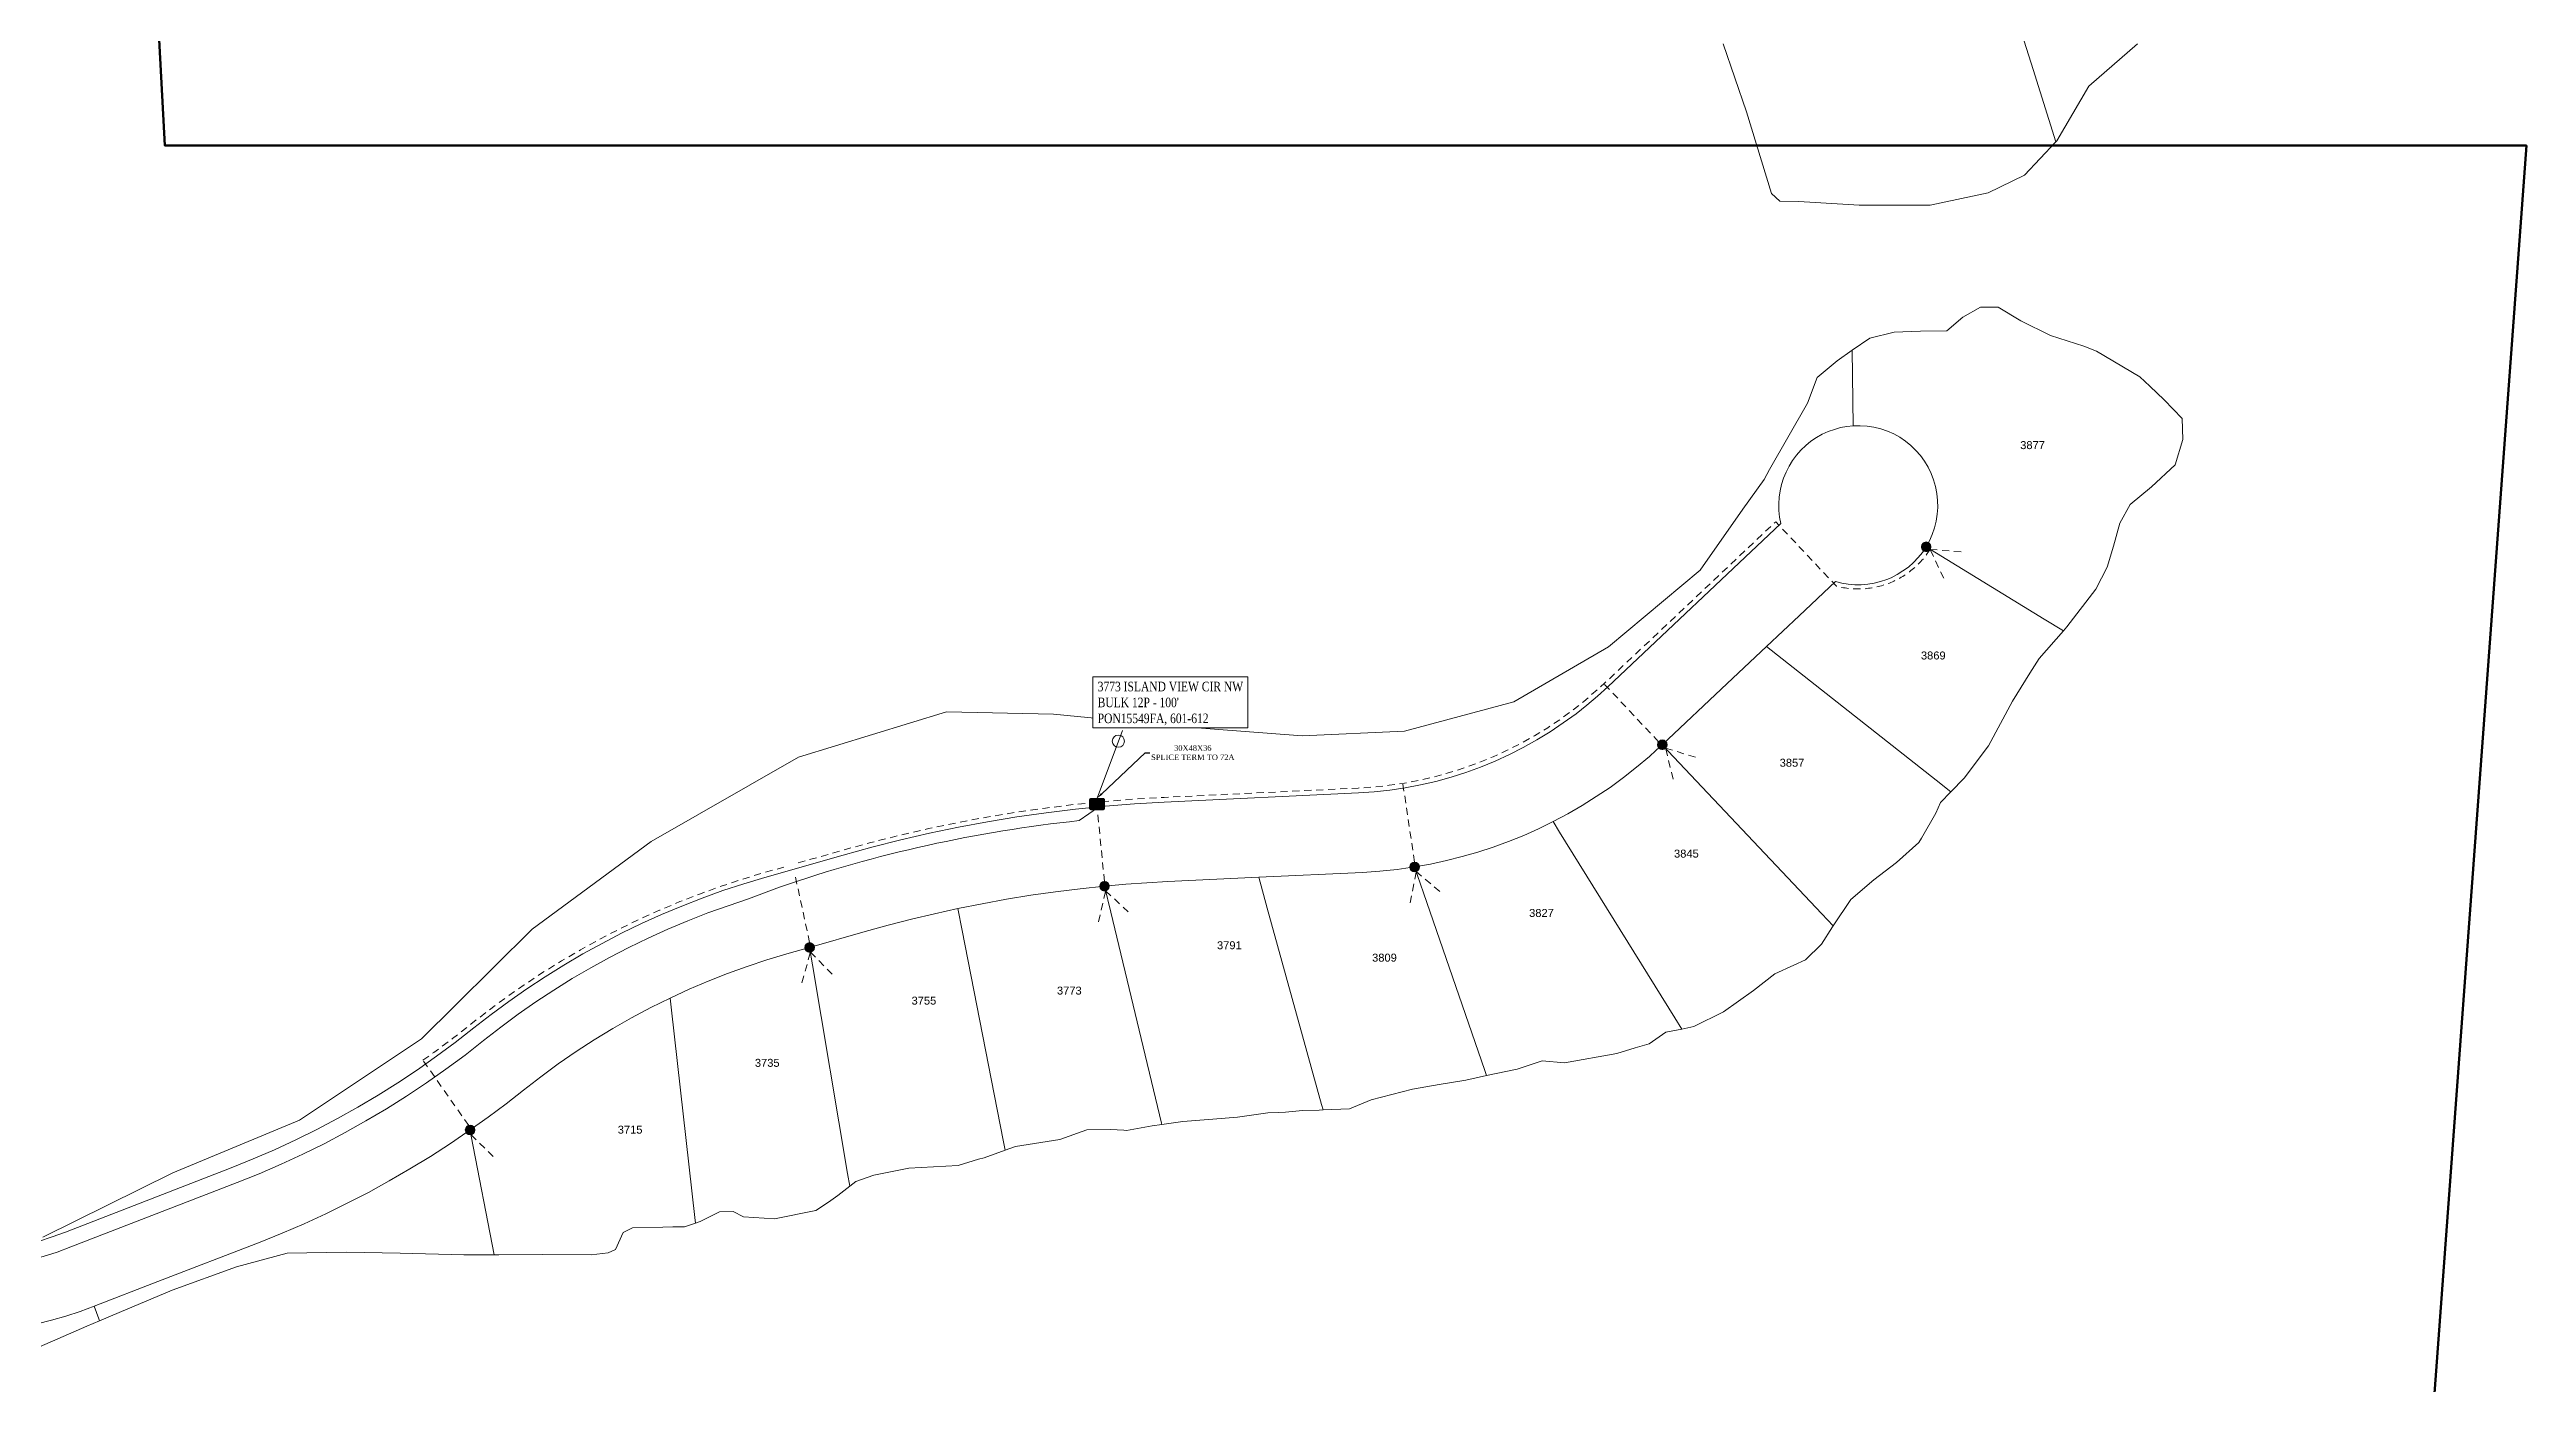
# Model space of a CAD drawing. Header units: feet. Extents: x 865220 to 2774701, y -2240498 to 961524.
# Drawn here: x 2768435 to 2769992, y 954807 to 955645 of the extents above; entities that cross this region are included whole.
import ezdxf
from ezdxf import colors
from ezdxf.entities.mleader import LeaderData, LeaderLine
from ezdxf.enums import TextEntityAlignment as Align
from ezdxf.lldxf.tags import DXFTag
from ezdxf.math import Vec2, Vec3

# ---------------------------------------------------------------- set-up
doc = ezdxf.new("R2010")
doc.units = ezdxf.units.FT
doc.header["$LTSCALE"] = 0.015
doc.header["$MEASUREMENT"] = 0
doc.linetypes.add('DASHED', pattern=[5, 3, -2])
for name, color, linetype, lineweight in [('72A', 112, '72A', 5), ('DETAIL', 7, 'Continuous', 5), ('DROP BURIED', 7, 'DASHED', 5), ('Parcels', 7, 'Continuous', 0), ('PROP_TEL', 6, 'Continuous', 5), ('Route_3_PSAs', 1, 'Continuous', 100), ('RUNNING LINE (UNDERGROUND)', 10, 'Continuous', 40), ('TERMINALS', 7, 'Continuous', 5)]:
    doc.layers.add(name, color=color, linetype=linetype, lineweight=lineweight)
doc.layers.add('Scott County Addresses', color=7, linetype='Continuous')
doc.layers.add('TELEPHONE STRUCT-PROP', color=6, linetype='Continuous')
doc.styles.add('Dimensions 100', font='arial.ttf')
doc.styles.add('Line', font='txt.shx', dxfattribs={"height": 3})
doc.styles.add('SIMPLEX', font='times.ttf', dxfattribs={"width": 0.8})
doc.styles.get("Standard").update_dxf_attribs({"font": 'times.ttf'})
doc.styles.add('Utilities', font='arial.ttf', dxfattribs={"height": 2.5})
tags = doc.linetypes.add('72A', pattern='A,80,-5,["72A",Line,S=1.5,R=0,X=0,Y=-1.5],-20', length=105).pattern_tags.tags
tags[6] = DXFTag(74, 10)

# ---------------------------------------------------------------- blocks, each defined once
blk = doc.blocks.new('ACMAP_ANN_TEMPLATE_Scott County Address')
at = {"layer": 'Scott County Addresses', "style": 'Dimensions 100'}
blk.add_attdef('ScottCountyAddress', (0, 0), '', height=50, dxfattribs=at)
blk = doc.blocks.new('NEW HH')
at = {"ltscale": 40, "true_color": 0xffffff}
h = blk.add_hatch(color=7, dxfattribs=at)
h.dxf.hatch_style = 1
h.paths.add_polyline_path([(-0.061, -0.031, 0.414214), (-0.046, -0.046), (0.046, -0.046, 0.414214), (0.061, -0.031), (0.061, 0.031, 0.414214), (0.046, 0.046), (-0.046, 0.046, 0.414214), (-0.061, 0.031)])
at = {"layer": 'RUNNING LINE (UNDERGROUND)', "color": 6, "lineweight": 0, "const_width": 0.005, "flags": 128}
blk.add_lwpolyline([(-0.061, 0.031), (-0.061, -0.031, 0.414214), (-0.046, -0.046), (0.046, -0.046, 0.414214), (0.061, -0.031), (0.061, 0.031, 0.414214), (0.046, 0.046), (-0.046, 0.046, 0.414214)], format="xyb", close=True, dxfattribs=at)
at = {"layer": 'TELEPHONE STRUCT-PROP', "color": 18, "true_color": 0x000000, "style": 'Utilities'}
blk.add_text('HH', height=0.05, dxfattribs=at).set_placement((0, 0), align=Align.MIDDLE_CENTER)
blk = doc.blocks.new('Proposed FlowerPot')
at = {"lineweight": 5, "ltscale": 100, "true_color": 0xffffff}
h = blk.add_hatch(color=7, dxfattribs=at)
h.dxf.hatch_style = 1
h.paths.add_polyline_path([(-0.06, 0, 0.414214), (0, -0.06, 0.414214), (0.06, 0, 0.414214), (0, 0.06, 0.414214)])
at = {"lineweight": 5, "ltscale": 100}
blk.add_circle((0, 0), 0.0604, dxfattribs=at)
at = {"layer": 'RUNNING LINE (UNDERGROUND)', "color": 6, "lineweight": 5, "const_width": 0.00907, "flags": 128}
blk.add_lwpolyline([(-0.06, 0, -0.414214), (0, 0.06, -0.414214), (0.06, 0, -0.414214), (0, -0.06, -0.414214), (-0.06, 0)], format="xyb", dxfattribs=at)
at = {"color": 18, "linetype": 'ByBlock', "lineweight": 5, "ltscale": 100, "true_color": 0x000000, "style": 'Dimensions 100'}
blk.add_text('F', height=0.0744, dxfattribs=at).set_placement((-0.029, -0.037))
blk = doc.blocks.new('TERMINAL')
at = {"lineweight": 5, "ltscale": 0.5, "flags": 128}
blk.add_lwpolyline([(-0.1, -0.6), (-0.1, 44.8)], dxfattribs=at)
at = {"lineweight": 5, "ltscale": 0.5}
blk.add_circle((-0.1, 37.6), 3.83, dxfattribs=at)

msp = doc.modelspace()

# ---------------------------------------------------------------- linework, layer by layer
at = {"layer": 'DROP BURIED', "lineweight": 5, "ltscale": 100, "flags": 128}
msp.add_lwpolyline([(2769617.5, 955331.4, -0.324915), (2769558.7, 955308.2), (2769520.4, 955348.7), (2769412.8, 955247.2), (2769399.8, 955235.8), (2769393.1, 955230.5), (2769385.2, 955224.7), (2769377.1, 955219.3), (2769368.8, 955214.3), (2769360.3, 955209.5), (2769351.7, 955205.1), (2769342.8, 955201.1), (2769333.8, 955197.4), (2769324.7, 955194.1), (2769315.4, 955191.1), (2769306, 955188.5), (2769296.6, 955186.3), (2769287, 955184.5), (2769277.4, 955183.1), (2769267.7, 955182), (2769258, 955181.4), (2769135.9, 955175.5), (2769117.2, 955174.4), (2769098.6, 955172.9), (2769080, 955171.1), (2769061.5, 955168.8), (2769043, 955166.2), (2769024.5, 955163.1), (2769006.2, 955159.7), (2768987.9, 955155.9), (2768969.7, 955151.7), (2768951.5, 955147.1), (2768933.5, 955142.2), (2768905.8, 955134.3)], format="xyb", dxfattribs=at)
at = {"layer": 'DROP BURIED', "lineweight": 5, "ltscale": 100}
for points in [[(2769626, 955313.3), (2769617.5, 955331.4), (2769637.5, 955329.7)], [(2769455.9, 955187), (2769451.2, 955206.4), (2769470.4, 955200.7)], [(2769290.7, 955109.3), (2769294.4, 955129), (2769309.6, 955116)], [(2769094.8, 955097.3), (2769099.2, 955116.8), (2769113.9, 955103.1)], [(2768908.3, 955059), (2768913.6, 955078.3), (2768927.6, 955064)], [(2768700.3, 954963.5), (2768714.6, 954949.5)]]:
    msp.add_lwpolyline(points, dxfattribs=at)
at = {"layer": 'DROP BURIED', "lineweight": 5, "ltscale": 100, "flags": 128}
for points in [[(2769446.8, 955210.5), (2769412.5, 955246.9)], [(2769098.5, 955122.7), (2769093.5, 955172.4)], [(2769293.4, 955134.9), (2769286, 955184.4)], [(2768670, 955010.4), (2768676.9, 955015.2), (2768688.6, 955023.9), (2768700.2, 955033), (2768711.1, 955041.5), (2768722.3, 955049.8), (2768733.7, 955057.7), (2768745.3, 955065.4), (2768757.1, 955072.7), (2768769.1, 955079.7), (2768781.3, 955086.5), (2768793.6, 955092.8), (2768806.1, 955098.9), (2768818.8, 955104.6), (2768831.6, 955110), (2768844.5, 955115), (2768857.6, 955119.7), (2768870.8, 955124.1), (2768884.1, 955128.1), (2768899, 955132.3)], [(2768913.1, 955084.3), (2768903.9, 955126.9)], [(2768698.8, 954969.3), (2768670, 955010.4)]]:
    msp.add_lwpolyline(points, dxfattribs=at)
at = {"layer": 'Parcels', "lineweight": 5}
for p, q in [((2769682.2, 955632.9), (2769655.2, 955718.7)), ((2769487.3, 955649), (2769502, 955606.3)), ((2769717.3, 955622.4), (2769747.8, 955649.1)), ((2769682.2, 955632.9), (2769696.5, 955587.4)), ((2769696.5, 955587.4), (2769682.2, 955632.9)), ((2769697.2, 955588.1), (2769717.3, 955622.4)), ((2769502, 955606.3), (2769517.8, 955555)), ((2769676.8, 955566.5), (2769696.5, 955587.4)), ((2769696.5, 955587.4), (2769697.2, 955588.1)), ((2769653.9, 955555.4), (2769676.8, 955566.5)), ((2769517.8, 955555), (2769523, 955550.2)), ((2769523, 955550.2), (2769535, 955549.9)), ((2769535, 955549.9), (2769572.8, 955547.6)), ((2769572.8, 955547.6), (2769617.5, 955547.7)), ((2769617.5, 955547.7), (2769653.9, 955555.4)), ((2769649.1, 955483.7), (2769638.1, 955477.4)), ((2769649.7, 955483.7), (2769649.1, 955483.7)), ((2769660.3, 955483.5), (2769649.7, 955483.7)), ((2769611.4, 955468.5), (2769594.8, 955467.8)), ((2769628, 955468.7), (2769611.4, 955468.5)), ((2769638.1, 955477.4), (2769628, 955468.7)), ((2769674.6, 955475.1), (2769660.3, 955483.5)), ((2769693.1, 955465.8), (2769674.6, 955475.1)), ((2769568.5, 955456.5), (2769559, 955449.8)), ((2769579.5, 955464.1), (2769568.5, 955456.5)), ((2769568.5, 955456.5), (2769569.2, 955409)), ((2769594.8, 955467.8), (2769579.5, 955464.1)), ((2769714.2, 955459), (2769693.1, 955465.8)), ((2769722.1, 955456), (2769714.2, 955459)), ((2769749.3, 955439.9), (2769722.1, 955456)), ((2769546.4, 955439.3), (2769540.3, 955423.2)), ((2769550.2, 955442.5), (2769546.4, 955439.3)), ((2769559, 955449.8), (2769550.2, 955442.5)), ((2769755.6, 955433.9), (2769749.3, 955439.9)), ((2769540.3, 955423.2), (2769516.5, 955381.5)), ((2769764.5, 955425.4), (2769755.6, 955433.9)), ((2769775.9, 955413.6), (2769764.5, 955425.4)), ((2769553.4, 955405.4), (2769557.3, 955406.8)), ((2769557.3, 955406.8), (2769561.2, 955407.9)), ((2769561.2, 955407.9), (2769565.2, 955408.6)), ((2769565.2, 955408.6), (2769569.2, 955409)), ((2769569.2, 955409), (2769573.6, 955409.1)), ((2769569.2, 955409), (2769569.2, 955409)), ((2769573.6, 955409.1), (2769577.9, 955408.8)), ((2769577.9, 955408.8), (2769582.2, 955408.1)), ((2769582.2, 955408.1), (2769586.5, 955407.1)), ((2769586.5, 955407.1), (2769590.6, 955405.7)), ((2769776.4, 955400.5), (2769775.9, 955413.6)), ((2769590.6, 955405.7), (2769594.6, 955403.9)), ((2769594.6, 955403.9), (2769598.4, 955401.8)), ((2769598.4, 955401.8), (2769602, 955399.3)), ((2769602, 955399.3), (2769605.4, 955396.6)), ((2769605.4, 955396.6), (2769608.6, 955393.6)), ((2769608.6, 955393.6), (2769611.4, 955390.3)), ((2769611.4, 955390.3), (2769614, 955386.8)), ((2769771.6, 955384.5), (2769776.4, 955400.5)), ((2769513.1, 955375.4), (2769499.8, 955356.6)), ((2769516.5, 955381.5), (2769513.1, 955375.4)), ((2769614, 955386.8), (2769616.2, 955383)), ((2769616.2, 955383), (2769618.2, 955379.1)), ((2769618.2, 955379.1), (2769619.7, 955375)), ((2769619.7, 955375), (2769620.9, 955370.8)), ((2769756.6, 955370.6), (2769771.6, 955384.5)), ((2769620.9, 955370.8), (2769621.8, 955366.5)), ((2769621.8, 955366.5), (2769622.2, 955362.2)), ((2769622.2, 955362.2), (2769622.3, 955357.8)), ((2769736.7, 955347.9), (2769743.2, 955359.6)), ((2769743.2, 955359.6), (2769756.6, 955370.6)), ((2769499.8, 955356.6), (2769473, 955318.4)), ((2769620.3, 955344.9), (2769618.8, 955340.8)), ((2769621.3, 955349.2), (2769620.3, 955344.9)), ((2769622, 955353.5), (2769621.3, 955349.2)), ((2769622.3, 955357.8), (2769622, 955353.5)), ((2769732.7, 955333.5), (2769736.7, 955347.9)), ((2769612.6, 955329.5), (2769609.9, 955326.2)), ((2769615, 955333), (2769612.6, 955329.5)), ((2769617.1, 955336.8), (2769615, 955333)), ((2769689.2, 955287.6), (2769615, 955333)), ((2769618.8, 955340.8), (2769617.1, 955336.8)), ((2769728.7, 955320.2), (2769732.7, 955333.5)), ((2769473, 955318.4), (2769415.3, 955270.1)), ((2769590.2, 955312.4), (2769586.3, 955311.1)), ((2769593, 955313.6), (2769590.2, 955312.4)), ((2769596.8, 955315.5), (2769593, 955313.6)), ((2769600.4, 955317.8), (2769596.8, 955315.5)), ((2769603.8, 955320.3), (2769600.4, 955317.8)), ((2769607, 955323.1), (2769603.8, 955320.3)), ((2769609.9, 955326.2), (2769607, 955323.1)), ((2769721.6, 955306.4), (2769728.7, 955320.2)), ((2769558, 955311.2), (2769535.2, 955289.7)), ((2769562, 955310.2), (2769558, 955311.2)), ((2769566, 955309.5), (2769562, 955310.2)), ((2769570.1, 955309.2), (2769566, 955309.5)), ((2769574.2, 955309.2), (2769570.1, 955309.2)), ((2769578.3, 955309.5), (2769574.2, 955309.2)), ((2769582.3, 955310.1), (2769578.3, 955309.5)), ((2769586.3, 955311.1), (2769582.3, 955310.1)), ((2769703.5, 955282.6), (2769721.6, 955306.4)), ((2769535.2, 955289.7), (2769514.6, 955270.3)), ((2769689.2, 955287.6), (2769701.3, 955280.1)), ((2769701.3, 955280.1), (2769703.5, 955282.6)), ((2769415.3, 955270.1), (2769355.7, 955235.6)), ((2769514.6, 955270.3), (2769490, 955247.1)), ((2769621.3, 955186.3), (2769514.6, 955270.3)), ((2769514.6, 955270.3), (2769621.3, 955186.3)), ((2769686.1, 955262.8), (2769701.3, 955280.1)), ((2769701.3, 955280.1), (2769701.3, 955280.1)), ((2769669.2, 955236), (2769680.2, 955253.5)), ((2769680.2, 955253.5), (2769686.1, 955262.8)), ((2769355.7, 955235.6), (2769287, 955217.1)), ((2769408.4, 955239.1), (2769414.8, 955245)), ((2769490, 955247.1), (2769449.1, 955208.6)), ((2769654.2, 955208), (2769669.2, 955236)), ((2768999.2, 955229.2), (2768906.1, 955200.7)), ((2769066.4, 955227.9), (2768999.2, 955229.2)), ((2769148.3, 955219.9), (2769066.4, 955227.9)), ((2769222.8, 955214.2), (2769148.3, 955219.9)), ((2769287, 955217.1), (2769222.8, 955214.2)), ((2769445.1, 955204.9), (2769441, 955201.2)), ((2769449.1, 955208.6), (2769445.1, 955204.9)), ((2769449.1, 955208.6), (2769549.4, 955102.3)), ((2769638.8, 955187.5), (2769654.2, 955208)), ((2768906.1, 955200.7), (2768813.6, 955147.9)), ((2769424.8, 955188), (2769416.3, 955181.8)), ((2769433, 955194.5), (2769424.8, 955188)), ((2769441, 955201.2), (2769433, 955194.5)), ((2769407.6, 955176), (2769398.8, 955170.4)), ((2769416.3, 955181.8), (2769407.6, 955176)), ((2769621, 955165.5), (2769624, 955172.3)), ((2769621.3, 955186.3), (2769630.5, 955179)), ((2769624, 955172.3), (2769630.5, 955179)), ((2769630.5, 955179), (2769638.8, 955187.5)), ((2769630.5, 955179), (2769630.5, 955179)), ((2769380.5, 955160.3), (2769371.3, 955155.8)), ((2769389.7, 955165.2), (2769380.5, 955160.3)), ((2769384.5, 955153.7), (2769380.5, 955160.3)), ((2769398.8, 955170.4), (2769389.7, 955165.2)), ((2769612, 955149.9), (2769621, 955165.5)), ((2768813.6, 955147.9), (2768738.8, 955092.7)), ((2769342.9, 955144.3), (2769333.2, 955141.1)), ((2769352.5, 955147.8), (2769342.9, 955144.3)), ((2769362, 955151.6), (2769352.5, 955147.8)), ((2769371.3, 955155.8), (2769362, 955151.6)), ((2769457.1, 955037), (2769384.5, 955153.7)), ((2769384.5, 955153.7), (2769457.1, 955037)), ((2769596.4, 955134.5), (2769610.4, 955147.1)), ((2769610.4, 955147.1), (2769612, 955149.9)), ((2769260.6, 955128.4), (2769195.4, 955125.3)), ((2769271.5, 955129.2), (2769260.6, 955128.4)), ((2769282.5, 955130.3), (2769271.5, 955129.2)), ((2769293.4, 955131.8), (2769282.5, 955130.3)), ((2769303.4, 955133.6), (2769293.4, 955131.8)), ((2769293.4, 955131.8), (2769299, 955115.6)), ((2769313.4, 955135.8), (2769303.4, 955133.6)), ((2769323.3, 955138.3), (2769313.4, 955135.8)), ((2769333.2, 955141.1), (2769323.3, 955138.3)), ((2769582, 955123.8), (2769596.4, 955134.5)), ((2769036.9, 955111.5), (2769021.6, 955108.7)), ((2769052.2, 955114), (2769036.9, 955111.5)), ((2769067.6, 955116.2), (2769052.2, 955114)), ((2769083.1, 955118.1), (2769067.6, 955116.2)), ((2769098.5, 955119.7), (2769083.1, 955118.1)), ((2769111.8, 955120.9), (2769098.5, 955119.7)), ((2769102.5, 955103.3), (2769098.5, 955119.7)), ((2769098.5, 955119.7), (2769102.5, 955103.3)), ((2769125.1, 955121.8), (2769111.8, 955120.9)), ((2769138.4, 955122.6), (2769125.1, 955121.8)), ((2769195.4, 955125.3), (2769138.4, 955122.6)), ((2769200.7, 955106), (2769195.4, 955125.3)), ((2769195.4, 955125.3), (2769200.7, 955106)), ((2769337.6, 955003.8), (2769299, 955115.6)), ((2769556.6, 955094.7), (2769567.6, 955111.4)), ((2769567.6, 955111.4), (2769582, 955123.8)), ((2768962.5, 955095.2), (2768948.1, 955091.2)), ((2768977.1, 955099), (2768962.5, 955095.2)), ((2768991.7, 955102.4), (2768977.1, 955099)), ((2769006.3, 955105.6), (2768991.7, 955102.4)), ((2769021.6, 955108.7), (2769006.3, 955105.6)), ((2769009, 955091.8), (2769006.3, 955105.6)), ((2769102.5, 955103.3), (2769134.3, 954970.8)), ((2769234.9, 954982.5), (2769200.7, 955106)), ((2769200.7, 955106), (2769234.9, 954982.5)), ((2769556.6, 955094.7), (2769549.4, 955102.3)), ((2769556.2, 955094.1), (2769556.6, 955094.7)), ((2769556.6, 955094.7), (2769556.6, 955094.7)), ((2768738.8, 955092.7), (2768690.6, 955044.9)), ((2768913.1, 955081.2), (2768898.7, 955077.1)), ((2768948.1, 955091.2), (2768913.1, 955081.2)), ((2768913.1, 955081.2), (2768915, 955070.3)), ((2769034.8, 954960), (2769009, 955091.8)), ((2769009, 955091.8), (2769034.8, 954960)), ((2769539.2, 955073.4), (2769549.1, 955083.2)), ((2769549.1, 955083.2), (2769556.2, 955094.1)), ((2768861.5, 955064.8), (2768849.3, 955060)), ((2768873.8, 955069.2), (2768861.5, 955064.8)), ((2768886.2, 955073.4), (2768873.8, 955069.2)), ((2768898.7, 955077.1), (2768886.2, 955073.4)), ((2768915, 955070.3), (2768937, 954939.2)), ((2769506.5, 955054.1), (2769519.8, 955064.6)), ((2769519.8, 955064.6), (2769531.9, 955070.1)), ((2769531.9, 955070.1), (2769539.2, 955073.4)), ((2768825.4, 955049.4), (2768813.2, 955043.4)), ((2768837.3, 955054.9), (2768825.4, 955049.4)), ((2768826.3, 955041.8), (2768825.4, 955049.4)), ((2768849.3, 955060), (2768837.3, 955054.9)), ((2769487.6, 955040.8), (2769506.5, 955054.1)), ((2768690.6, 955044.9), (2768669.1, 955023.7)), ((2768801.2, 955037), (2768789.4, 955030.3)), ((2768813.2, 955043.4), (2768801.2, 955037)), ((2768840.9, 954911.5), (2768826.3, 955041.8)), ((2768826.3, 955041.8), (2768840.9, 954911.5)), ((2769461.5, 955029.9), (2769457.1, 955037)), ((2769469, 955031.5), (2769487.6, 955040.8)), ((2768669.1, 955023.7), (2768592.4, 954972.7)), ((2768777.7, 955023.2), (2768766.3, 955015.8)), ((2768789.4, 955030.3), (2768777.7, 955023.2)), ((2769420.5, 955014.6), (2769432, 955018.1)), ((2769432, 955018.1), (2769440.9, 955020.7)), ((2769440.9, 955020.7), (2769451.3, 955027.9)), ((2769451.3, 955027.9), (2769461.5, 955029.9)), ((2769461.5, 955029.9), (2769469, 955031.5)), ((2769461.5, 955029.9), (2769461.5, 955029.9)), ((2768755.1, 955008), (2768744.1, 955000)), ((2768766.3, 955015.8), (2768755.1, 955008)), ((2769337.6, 955003.8), (2769338.7, 955000.7)), ((2769338.7, 955000.7), (2769357.8, 955004.8)), ((2769357.8, 955004.8), (2769373.7, 955010)), ((2769373.7, 955010), (2769387.6, 955008.7)), ((2769387.6, 955008.7), (2769420.5, 955014.6)), ((2768733.3, 954991.6), (2768722.3, 954983)), ((2768744.1, 955000), (2768733.3, 954991.6)), ((2769252.4, 954979.7), (2769266.2, 954985.4)), ((2769266.2, 954985.4), (2769292.1, 954992.2)), ((2769292.1, 954992.2), (2769308.8, 954995.1)), ((2769308.8, 954995.1), (2769325.6, 954997.9)), ((2769325.6, 954997.9), (2769338.7, 955000.7)), ((2769338.7, 955000.7), (2769338.7, 955000.7)), ((2768592.4, 954972.7), (2768512.8, 954939.6)), ((2768711.1, 954974.6), (2768699.7, 954966.5)), ((2768722.3, 954983), (2768711.1, 954974.6)), ((2769128.4, 954969.1), (2769134.5, 954969.9)), ((2769134.3, 954970.8), (2769134.5, 954969.9)), ((2769134.5, 954969.9), (2769147.7, 954971.8)), ((2769134.5, 954969.9), (2769134.5, 954969.9)), ((2769147.7, 954971.8), (2769166.6, 954973.3)), ((2769166.6, 954973.3), (2769182.1, 954974.5)), ((2769182.1, 954974.5), (2769201.1, 954977.3)), ((2769201.1, 954977.3), (2769207.6, 954977.5)), ((2769207.6, 954977.5), (2769212.2, 954977.6)), ((2769212.2, 954977.6), (2769223, 954978.7)), ((2769223, 954978.7), (2769233.5, 954979)), ((2769233.5, 954979), (2769235.9, 954979.1)), ((2769235.9, 954979.1), (2769234.9, 954982.5)), ((2769234.9, 954982.5), (2769235.9, 954979.1)), ((2769235.9, 954979.1), (2769252.4, 954979.7)), ((2769235.9, 954979.1), (2769235.9, 954979.1)), ((2768687.3, 954958), (2768674.7, 954949.9)), ((2768699.7, 954966.5), (2768687.3, 954958)), ((2768700.4, 954962.7), (2768699.7, 954966.5)), ((2768699.7, 954966.5), (2768700.4, 954962.7)), ((2768714.8, 954888.1), (2768700.4, 954962.7)), ((2768700.4, 954962.7), (2768714.8, 954888.1)), ((2769036, 954953.8), (2769034.8, 954960)), ((2769034.8, 954960), (2769036, 954953.8)), ((2769036, 954953.8), (2769042.5, 954956.1)), ((2769042.5, 954956.1), (2769070.4, 954960.5)), ((2769070.4, 954960.5), (2769087.4, 954966.5)), ((2769087.4, 954966.5), (2769102.3, 954966.7)), ((2769102.3, 954966.7), (2769110.7, 954966.3)), ((2769110.7, 954966.3), (2769112.3, 954966.2)), ((2769112.3, 954966.2), (2769128.4, 954969.1)), ((2768512.8, 954939.6), (2768431.1, 954899.2)), ((2768661.9, 954942.1), (2768648.9, 954934.5)), ((2768674.7, 954949.9), (2768661.9, 954942.1)), ((2768937, 954939.2), (2768938.3, 954931.2)), ((2768953.5, 954938.2), (2768975.4, 954942.5)), ((2768975.4, 954942.5), (2769006.5, 954944.2)), ((2769006.5, 954944.2), (2769019.3, 954948.1)), ((2769019.3, 954948.1), (2769022.9, 954949.1)), ((2769022.9, 954949.1), (2769036, 954953.8)), ((2769036, 954953.8), (2769036, 954953.8)), ((2768635.8, 954927.3), (2768622.5, 954920.5)), ((2768648.9, 954934.5), (2768635.8, 954927.3)), ((2768924.9, 954921.1), (2768930.9, 954925.3)), ((2768930.9, 954925.3), (2768938.3, 954931.2)), ((2768938.3, 954931.2), (2768942.2, 954934.2)), ((2768938.3, 954931.2), (2768938.3, 954931.2)), ((2768942.2, 954934.2), (2768953.5, 954938.2)), ((2768595.4, 954907.6), (2768581.6, 954901.7)), ((2768609, 954913.9), (2768595.4, 954907.6)), ((2768622.5, 954920.5), (2768609, 954913.9)), ((2768834.4, 954905.7), (2768841.3, 954907.9)), ((2768841.3, 954907.9), (2768840.9, 954911.5)), ((2768841.3, 954907.9), (2768844.4, 954908.9)), ((2768841.3, 954907.9), (2768841.3, 954907.9)), ((2768844.4, 954908.9), (2768856.4, 954915)), ((2768856.4, 954915), (2768865, 954915.3)), ((2768865, 954915.3), (2768871.5, 954912)), ((2768871.5, 954912), (2768891, 954910.6)), ((2768891, 954910.6), (2768917.1, 954915.8)), ((2768917.1, 954915.8), (2768924.9, 954921.1)), ((2768567.7, 954896.1), (2768503.4, 954871.2)), ((2768581.6, 954901.7), (2768567.7, 954896.1)), ((2768791, 954891.3), (2768795.9, 954902)), ((2768795.9, 954902), (2768801.8, 954905)), ((2768801.8, 954905), (2768820.9, 954905.4)), ((2768820.9, 954905.4), (2768827.2, 954905.6)), ((2768827.2, 954905.6), (2768834.4, 954905.7)), ((2768512.4, 954865.8), (2768552.9, 954880.4)), ((2768552.9, 954880.4), (2768584.6, 954889)), ((2768584.6, 954889), (2768621.7, 954889.8)), ((2768621.7, 954889.8), (2768655.8, 954889.1)), ((2768655.8, 954889.1), (2768695.8, 954888)), ((2768695.8, 954888), (2768698.9, 954888)), ((2768698.9, 954888), (2768714.8, 954888.1)), ((2768714.8, 954888.1), (2768714.8, 954888.1)), ((2768714.8, 954888.1), (2768717.8, 954888.1)), ((2768717.8, 954888.1), (2768744.9, 954888.3)), ((2768744.9, 954888.3), (2768775.9, 954888)), ((2768775.9, 954888), (2768786.4, 954889.3)), ((2768786.4, 954889.3), (2768791, 954891.3)), ((2768503.4, 954871.2), (2768463.3, 954855.7)), ((2768479, 954851.7), (2768512.4, 954865.8)), ((2768436.6, 954846.9), (2768427.6, 954844.6)), ((2768445.6, 954849.5), (2768436.6, 954846.9)), ((2768454.5, 954852.5), (2768445.6, 954849.5)), ((2768463.3, 954855.7), (2768454.5, 954852.5)), ((2768458.8, 954843.2), (2768466.8, 954846.6)), ((2768463.3, 954855.7), (2768466.4, 954847.8)), ((2768466.8, 954846.6), (2768466.4, 954847.8)), ((2768466.4, 954847.8), (2768466.8, 954846.6)), ((2768466.8, 954846.6), (2768479, 954851.7)), ((2768466.8, 954846.6), (2768466.8, 954846.6)), ((2768429.1, 954830.2), (2768458.8, 954843.2))]:
    msp.add_line(p, q, dxfattribs=at)
for points in [[(2769414.8, 955245), (2769523.7, 955347.6), (2769522.9, 955351.7), (2769522.4, 955355.8), (2769522.3, 955359.9), (2769522.6, 955364.1), (2769523.2, 955368.2), (2769524.1, 955372.2), (2769525.3, 955376.1), (2769526.9, 955380), (2769528.8, 955383.7), (2769530.9, 955387.2), (2769533.4, 955390.5), (2769536.2, 955393.7), (2769539.3, 955396.6), (2769542.5, 955399.3), (2769546, 955401.7), (2769549.7, 955403.7), (2769553.4, 955405.4)], [(2768428.4, 954896.5), (2768436.9, 954899.3), (2768445.3, 954902.3), (2768549.6, 954942.8), (2768563.3, 954948.3), (2768576.8, 954954.1), (2768590.1, 954960.3), (2768603.3, 954966.8), (2768616.4, 954973.7), (2768629.2, 954980.8), (2768641.9, 954988.3), (2768654.3, 954996.2), (2768666.6, 955004.3), (2768678.6, 955012.8), (2768690.4, 955021.5), (2768702, 955030.6), (2768712.9, 955039.1), (2768724.1, 955047.3), (2768735.4, 955055.2), (2768746.9, 955062.8), (2768758.6, 955070.1), (2768770.6, 955077.1), (2768782.7, 955083.8), (2768794.9, 955090.2), (2768807.4, 955096.2), (2768820, 955101.9), (2768832.7, 955107.2), (2768845.6, 955112.2), (2768858.6, 955116.9), (2768871.7, 955121.2), (2768885, 955125.2), (2768934.3, 955139.3), (2768952.3, 955144.2), (2768970.4, 955148.8), (2768988.5, 955153), (2769006.7, 955156.8), (2769025, 955160.2), (2769043.4, 955163.2), (2769061.9, 955165.8), (2769080.3, 955168.1), (2769098.9, 955169.9), (2769117.4, 955171.4), (2769136, 955172.5), (2769258.2, 955178.4), (2769268, 955179), (2769277.8, 955180.1), (2769287.5, 955181.6), (2769297.2, 955183.4), (2769306.8, 955185.6), (2769316.3, 955188.2), (2769325.7, 955191.2), (2769334.9, 955194.6), (2769344, 955198.3), (2769353, 955202.4), (2769361.7, 955206.9), (2769370.3, 955211.7), (2769378.7, 955216.8), (2769386.9, 955222.3), (2769394.9, 955228.1), (2769401.7, 955233.5), (2769408.4, 955239.1)]]:
    msp.add_lwpolyline(points, dxfattribs=at)
at = {"layer": 'Route_3_PSAs', "ltscale": 50, "flags": 128}
msp.add_lwpolyline([(2765847.9, 957447.7), (2768617.2, 957421.7), (2768600.1, 956806.7), (2768477.8, 956145.2), (2768507.8, 955585.1), (2769992.3, 955585.1), (2769862.1, 953817.7), (2766205.5, 950780.9), (2765276.3, 950776.5), (2764380.6, 951884), (2763720.6, 951884), (2763786.2, 954650.6), (2764381.1, 954801.5), (2766461.2, 954801.5), (2766410.2, 955994.1), (2765829.7, 956000.3), (2765847.9, 957447.7)], dxfattribs=at)

# ---------------------------------------------------------------- block references
at = {"layer": 'PROP_TEL', "lineweight": 5}
for name, p, xscale, yscale, zscale in [('Proposed FlowerPot', (2769615, 955333), 50, 50, 50), ('Proposed FlowerPot', (2769449.1, 955208.6), 50, 50, 50), ('NEW HH', (2769093.8, 955171.3), 80, 80, 80), ('Proposed FlowerPot', (2769293.4, 955131.8), 50, 50, 50), ('Proposed FlowerPot', (2769098.5, 955119.7), 50, 50, 50), ('Proposed FlowerPot', (2768913.1, 955081.2), 50, 50, 50), ('Proposed FlowerPot', (2768699.7, 954966.5), 50, 50, 50)]:
    msp.add_blockref(name, p, dxfattribs=dict(at, xscale=xscale, yscale=yscale, zscale=zscale))
at = {"layer": 'Scott County Addresses', "lineweight": 5, "xscale": 0.1, "yscale": 0.1, "zscale": 0.1}
for p, values in [((2769674.1, 955394.4), {'ScottCountyAddress': '3877'}), ((2769611.7, 955262.2), {'ScottCountyAddress': '3869'}), ((2769522.9, 955194.8), {'ScottCountyAddress': '3857'}), ((2769456.5, 955137.7), {'ScottCountyAddress': '3845'}), ((2769365.4, 955100.4), {'ScottCountyAddress': '3827'}), ((2769169.2, 955080.1), {'ScottCountyAddress': '3791'}), ((2769266.7, 955072.3), {'ScottCountyAddress': '3809'}), ((2768977.2, 955045.3), {'ScottCountyAddress': '3755'}), ((2769068.6, 955051.6), {'ScottCountyAddress': '3773'}), ((2768878.7, 955006.2), {'ScottCountyAddress': '3735'}), ((2768792.5, 954964.2), {'ScottCountyAddress': '3715'})]:
    msp.add_blockref('ACMAP_ANN_TEMPLATE_Scott County Address', p, dxfattribs=at).add_auto_attribs(values)
at = {"layer": 'TERMINALS', "lineweight": 5, "ltscale": 0.5, "rotation": 339.4581927639206}
msp.add_blockref('TERMINAL', (2769094.1, 955175.6), dxfattribs=at)

# ---------------------------------------------------------------- next in the draw order: texts
at = {"layer": 'TERMINALS', "lineweight": 5, "ltscale": 0.5, "insert": (2769094.2, 955248.2), "char_height": 6, "attachment_point": 1, "style": 'SIMPLEX', "bg_fill": 19, "box_fill_scale": 1.5, "bg_fill_color": 256, "bg_fill_transparency": 0}
msp.add_mtext("3773 ISLAND VIEW CIR NW\\PBULK 12P - 100'\\PPON15549FA, 601-612", dxfattribs=at)

# ---------------------------------------------------------------- next in the draw order: leaders
at = {"layer": 'DETAIL', "lineweight": 5, "ltscale": 5}
ml = msp.add_multileader_mtext('Standard', dxfattribs=at)
ml.set_content('30X48X36\\PSPLICE TERM TO 72A', color=256)
ml.set_leader_properties()
ml.build(insert=Vec2(0, 0))
ml.multileader.update_dxf_attribs({"has_text_frame": 1, "text_left_attachment_type": 2, "text_right_attachment_type": 2, "dogleg_length": 3})
ctx = ml.context
ctx.base_point, ctx.char_height, ctx.landing_gap_size, ctx.plane_origin = Vec3(2769127, 955203.6), 3.5, 1.5, Vec3(2769076.4, 955128.8)
ctx.left_attachment, ctx.right_attachment, ctx.text_align_type = 2, 2, 1
notes = []
notes.append((ctx, [(1, (1, 1, 0), (2769124, 955203.6), (1, 0), 3, [(0, [(2769093.8, 955175)], 0, [])])]))
ctx.mtext.insert, ctx.mtext.alignment, ctx.mtext.flow_direction = Vec3(2769154, 955208.3), 2, 5
ctx.mtext.has_bg_fill, ctx.mtext.bg_color, ctx.mtext.bg_scale_factor, ctx.mtext.bg_transparency, ctx.mtext.use_window_bg_color = 1, -1027028792, 1.5, 0, 1
for ctx, leaders in notes:
    for number, flags, end, landing, length, lines in leaders:
        leader = LeaderData()
        leader.index, (leader.has_last_leader_line, leader.has_dogleg_vector, leader.attachment_direction) = number, flags
        leader.last_leader_point, leader.dogleg_vector, leader.dogleg_length = Vec3(end), Vec3(landing), length
        for number, points, colour, breaks in lines:
            line = LeaderLine()
            line.index, line.vertices, line.color, line.breaks = number, Vec3.list(points), colors.encode_raw_color(colour), breaks
            leader.lines.append(line)
        ctx.leaders.append(leader)

# ---------------------------------------------------------------- next in the draw order: linework, layer by layer
at = {"layer": '72A', "lineweight": 5, "ltscale": 100, "flags": 128}
msp.add_lwpolyline([(2767614.3, 955642), (2767622.1, 955616.2), (2767589.3, 955563.4), (2767547.3, 955495.3), (2767527.4, 955463.1), (2767522.7, 955455.2), (2767518.3, 955447.2), (2767514.2, 955439.1), (2767510.3, 955430.9), (2767507.7, 955425), (2767507.4, 955424.2), (2767507, 955423.2), (2767506.5, 955422.2), (2767506.2, 955421.3), (2767505.8, 955420.3), (2767505.4, 955419.4), (2767505, 955418.4), (2767504.6, 955417.4), (2767504.2, 955416.4), (2767503.8, 955415.4), (2767503.5, 955414.5), (2767503.1, 955413.5), (2767502.7, 955412.5), (2767502.4, 955411.5), (2767501.7, 955409.7), (2767498.7, 955400.8), (2767496, 955392), (2767493.6, 955383.1), (2767491.5, 955374.1), (2767489.7, 955365), (2767488.2, 955356.2), (2767487, 955347.3), (2767486.1, 955338.4), (2767485.5, 955329.4), (2767485.1, 955320.4), (2767485.1, 955311.4), (2767485.2, 955303.8), (2767485.6, 955296.1), (2767486.3, 955286.8), (2767487.4, 955277.6), (2767488.7, 955268.4), (2767490.3, 955259.3), (2767492.3, 955250.2), (2767494.5, 955241.2), (2767497.1, 955232.1), (2767497.6, 955230.2), (2767498.2, 955228.3), (2767501.3, 955219.1), (2767501.6, 955218.3), (2767502, 955217.3), (2767502.3, 955216.3), (2767502.7, 955215.3), (2767503.4, 955213.5), (2767506.8, 955204.9), (2767510.4, 955196.5), (2767514.3, 955188.2), (2767518.5, 955180.1), (2767522.9, 955172.1), (2767527.6, 955164.3), (2767623.6, 955046.9), (2767675.7, 954986.2), (2767730.8, 954921.8), (2767738.1, 954913.2), (2767743.3, 954906.8), (2767748.4, 954900), (2767753.2, 954893), (2767757.7, 954885.8), (2767761.8, 954878.4), (2767765.6, 954870.8), (2767769.1, 954863.1), (2767772.2, 954855.2), (2767775, 954847.2), (2767775.4, 954845.9), (2768079.8, 954846.2), (2768081.6, 954846.2), (2768094.3, 954846.4), (2768107.1, 954846.9), (2768119.8, 954847.8), (2768132.5, 954849.1), (2768145.2, 954850.7), (2768157.8, 954852.7), (2768170.3, 954855), (2768218, 954864.6), (2768233.4, 954867.5), (2768248.9, 954870), (2768264.4, 954872.1), (2768279.9, 954873.9), (2768295.5, 954875.2), (2768311.1, 954876.2), (2768326.7, 954876.9), (2768342.4, 954877.1), (2768358.2, 954877), (2768367.3, 954877), (2768376.6, 954877.3), (2768385.8, 954878), (2768395.1, 954879.1), (2768404.2, 954880.5), (2768413.3, 954882.3), (2768422.4, 954884.5), (2768431.3, 954887), (2768440.2, 954889.8), (2768448.8, 954893), (2768553.3, 954933.5), (2768567.1, 954939), (2768580.9, 954945), (2768594.5, 954951.3), (2768607.9, 954957.9), (2768621.1, 954964.9), (2768634.2, 954972.2), (2768647.1, 954979.8), (2768659.7, 954987.8), (2768672.2, 954996.1), (2768684.5, 955004.7), (2768696.5, 955013.6), (2768708.2, 955022.7), (2768719, 955031.1), (2768729.9, 955039.2), (2768741, 955047), (2768752.3, 955054.4), (2768763.8, 955061.6), (2768775.5, 955068.4), (2768787.4, 955075), (2768799.4, 955081.2), (2768811.6, 955087.1), (2768824, 955092.7), (2768836.5, 955097.9), (2768849.1, 955102.9), (2768861.9, 955107.4), (2768874.7, 955111.7), (2768894.1, 955119.1, -0.056935), (2769082.5, 955160.9), (2769094.8, 955169.4)], format="xyb", dxfattribs=at)

doc.saveas('drawing.dxf')
